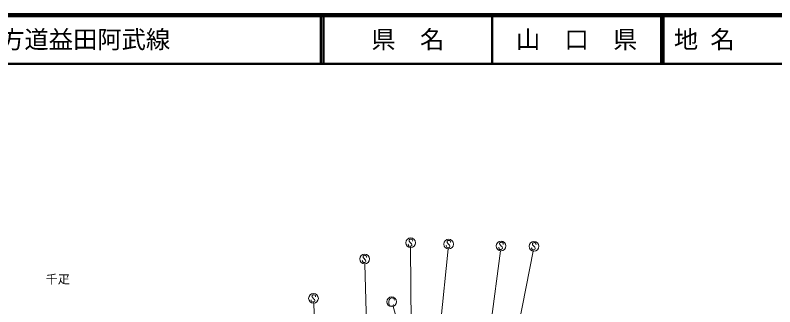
# Model space of a CAD drawing. Units: millimetres, scale not verified. Extents: x 40000 to 680000, y 20000 to 380000.
# Drawn here: x 234833 to 391150, y 319912 to 380000 of the extents above; entities that cross this region are included whole.
import ezdxf
from ezdxf.enums import TextEntityAlignment as Align

# ---------------------------------------------------------------- set-up
doc = ezdxf.new("R2010")
doc.units = ezdxf.units.MM
doc.header["$LTSCALE"] = 1000
for name, color, linetype, lineweight in [('M-STR-HTXT', 7, 'Continuous', 13), ('M-STR-STRC', 7, 'Continuous', 13), ('M-TTL', 2, 'Continuous', 140), ('M-TTL-LINE', 7, 'Continuous', 50)]:
    doc.layers.add(name, color=color, linetype=linetype, lineweight=lineweight)
doc.layers.add('M-TTL-TXT', color=7, linetype='Continuous')
doc.styles.add('ＭＳ ゴシック', font='')
doc.styles.get('ＭＳ ゴシック').set_extended_font_data('MS Gothic')

msp = doc.modelspace()

# ---------------------------------------------------------------- linework, layer by layer
at = {"layer": 'M-STR-STRC'}
for p, q in [((315897, 333689), (315875, 333559)), ((315875, 333559), (315914, 333420)), ((316052, 333847), (315897, 333689)), ((315914, 333420), (316131, 333195)), ((316253, 333877), (316052, 333847)), ((316131, 333195), (316234, 333042)), ((316234, 333042), (316389, 332895)), ((316372, 333852), (316253, 333877)), ((316596, 333689), (316372, 333852)), ((316634, 333548), (316596, 333689)), ((316610, 333422), (316634, 333548)), ((323730, 333409), (323708, 333279)), ((323708, 333279), (323746, 333141)), ((323885, 333567), (323730, 333409)), ((323746, 333141), (323964, 332915)), ((324086, 333597), (323885, 333567)), ((324205, 333572), (324086, 333597)), ((324429, 333410), (324205, 333572)), ((324467, 333269), (324429, 333410)), ((324443, 333142), (324467, 333269)), ((334520, 333040), (334499, 332910)), ((334676, 333198), (334520, 333040)), ((334877, 333228), (334676, 333198)), ((334996, 333203), (334877, 333228)), ((335220, 333040), (334996, 333203)), ((335258, 332899), (335220, 333040)), ((341275, 332969), (341254, 332839)), ((341431, 333128), (341275, 332969)), ((341632, 333157), (341431, 333128)), ((341751, 333132), (341632, 333157)), ((341975, 332970), (341751, 333132)), ((342013, 332829), (341975, 332970)), ((315720, 332725), (315739, 332845)), ((315740, 332617), (315720, 332725)), ((315802, 332493), (315740, 332617)), ((315975, 332399), (315802, 332493)), ((316107, 332374), (315975, 332399)), ((316210, 332385), (316107, 332374)), ((316367, 332449), (316210, 332385)), ((316391, 307054), (316210, 332110)), ((316451, 332567), (316367, 332449)), ((316389, 332895), (316476, 332675)), ((316476, 332675), (316451, 332567)), ((321404, 307292), (323933, 331835)), ((323552, 332445), (323572, 332565)), ((323572, 332337), (323552, 332445)), ((323635, 332213), (323572, 332337)), ((323808, 332119), (323635, 332213)), ((323940, 332095), (323808, 332119)), ((324043, 332105), (323940, 332095)), ((323964, 332915), (324067, 332762)), ((324200, 332169), (324043, 332105)), ((324067, 332762), (324222, 332615)), ((324284, 332287), (324200, 332169)), ((324222, 332615), (324309, 332395)), ((324309, 332395), (324284, 332287)), ((331322, 305991), (334695, 331470)), ((334343, 332076), (334363, 332196)), ((334363, 331968), (334343, 332076)), ((334426, 331844), (334363, 331968)), ((334598, 331750), (334426, 331844)), ((334499, 332910), (334537, 332771)), ((334537, 332771), (334755, 332546)), ((334730, 331725), (334598, 331750)), ((334834, 331735), (334730, 331725)), ((334755, 332546), (334858, 332393)), ((334991, 331800), (334834, 331735)), ((334858, 332393), (335012, 332246)), ((335074, 331918), (334991, 331800)), ((335012, 332246), (335100, 332026)), ((335100, 332026), (335074, 331918)), ((335234, 332772), (335258, 332899)), ((336191, 304768), (341391, 331409)), ((341098, 332006), (341118, 332125)), ((341118, 331897), (341098, 332006)), ((341181, 331773), (341118, 331897)), ((341353, 331679), (341181, 331773)), ((341254, 332839), (341292, 332701)), ((341292, 332701), (341510, 332475)), ((341485, 331655), (341353, 331679)), ((341589, 331665), (341485, 331655)), ((341510, 332475), (341613, 332322)), ((341746, 331729), (341589, 331665)), ((341613, 332322), (341767, 332175)), ((341829, 331848), (341746, 331729)), ((341767, 332175), (341855, 331955)), ((341855, 331955), (341829, 331848)), ((341989, 332702), (342013, 332829)), ((306436, 330344), (306415, 330214)), ((306415, 330214), (306453, 330076)), ((306592, 330503), (306436, 330344)), ((306453, 330076), (306671, 329850)), ((306793, 330532), (306592, 330503)), ((306671, 329850), (306774, 329697)), ((306911, 330507), (306793, 330532)), ((307136, 330345), (306911, 330507)), ((307174, 330204), (307136, 330345)), ((307150, 330077), (307174, 330204)), ((306259, 329381), (306279, 329500)), ((306279, 329273), (306259, 329381)), ((306341, 329148), (306279, 329273)), ((306514, 329054), (306341, 329148)), ((306646, 329030), (306514, 329054)), ((306750, 329040), (306646, 329030)), ((306907, 329104), (306750, 329040)), ((307467, 305321), (306772, 328766)), ((306774, 329697), (306928, 329550)), ((306990, 329223), (306907, 329104)), ((306928, 329550), (307016, 329330)), ((307016, 329330), (306990, 329223)), ((295914, 322220), (295893, 322091)), ((295893, 322091), (295931, 321952)), ((296070, 322379), (295914, 322220)), ((296271, 322408), (296070, 322379)), ((296390, 322384), (296271, 322408)), ((296614, 322221), (296390, 322384)), ((296652, 322080), (296614, 322221)), ((296628, 321953), (296652, 322080)), ((295737, 321257), (295757, 321377)), ((295757, 321149), (295737, 321257)), ((295820, 321025), (295757, 321149)), ((295992, 320931), (295820, 321025)), ((295931, 321952), (296149, 321727)), ((296124, 320906), (295992, 320931)), ((296228, 320916), (296124, 320906)), ((296149, 321727), (296252, 321574)), ((296385, 320981), (296228, 320916)), ((296252, 321574), (296406, 321427)), ((296989, 301536), (296259, 320643)), ((296468, 321099), (296385, 320981)), ((296406, 321427), (296494, 321207)), ((296494, 321207), (296468, 321099)), ((316099, 307804), (312587, 319992))]:
    msp.add_line(p, q, dxfattribs=at)
for centre in [(316203, 333110), (324036, 332830), (334827, 332461), (341582, 332390), (306743, 329766), (296221, 321642), (312310, 320953)]:
    msp.add_circle(centre, 1000, dxfattribs=at)
for centre, radius, start, end in [((312842, 320802), 1151, 135.0405, 203.80125), ((312376, 321258), 499, 359.51179, 134.27217), ((312243, 320546), 499, 204.56958, 339.32966)]:
    msp.add_arc(centre, radius, start, end, dxfattribs=at)
at = {"layer": 'M-TTL'}
msp.add_line((680000, 380000), (40000, 380000), dxfattribs=at)
at = {"layer": 'M-TTL-LINE'}
for p, q in [((297750, 380000), (297750, 370000)), ((298250, 380000), (298250, 370000)), ((333000, 380000), (333000, 370000)), ((367750, 380000), (367750, 370000)), ((368250, 380000), (368250, 370000)), ((40000, 370000), (680000, 370000))]:
    msp.add_line(p, q, dxfattribs=at)

# ---------------------------------------------------------------- texts
at = {"layer": 'M-STR-HTXT', "style": 'ＭＳ ゴシック'}
msp.add_text('千疋', height=1833, dxfattribs=at).set_placement((246097, 324149), align=Align.BOTTOM_RIGHT)
at = {"layer": 'M-TTL-TXT', "style": 'ＭＳ ゴシック'}
for s, p in [('主要地方道益田阿武線', (216734, 375000)), ('地 名', (370380, 375000))]:
    msp.add_text(s, height=3666, dxfattribs=at).set_placement(p, align=Align.MIDDLE_LEFT)
for s, p in [('県\u3000名', (315625, 375000)), ('山\u3000口\u3000県', (350375, 375000))]:
    msp.add_text(s, height=3666, dxfattribs=at).set_placement(p, align=Align.MIDDLE_CENTER)

doc.saveas('drawing.dxf')
